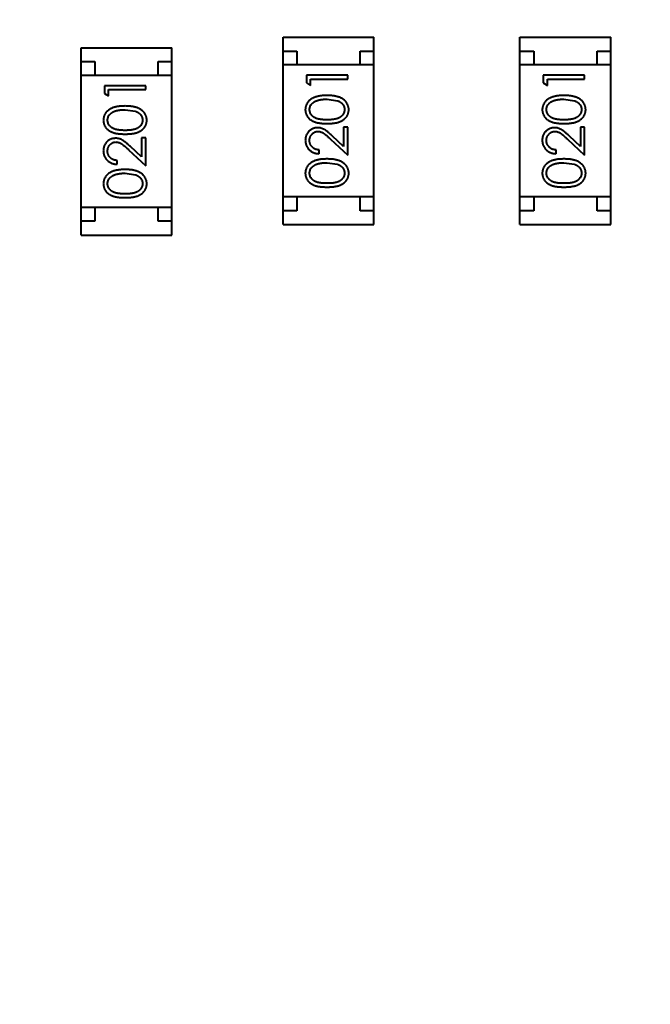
# Model space of a CAD drawing. Header units: millimetres. Extents: x -1 to 131, y 28 to 94.
# Drawn here: x 104.265 to 106.555, y 43.078 to 46.655 of the extents above; entities that cross this region are included whole.
import ezdxf

# ---------------------------------------------------------------- set-up
doc = ezdxf.new("R2010")
doc.units = ezdxf.units.MM
doc.header["$LTSCALE"] = 1.21
doc.header["$MEASUREMENT"] = 0
doc.header["$PDMODE"] = 3
doc.header["$PDSIZE"] = 0.3125
doc.layers.get('0').update_dxf_attribs({"linetype": 'CONTINUOUS'})
doc.layers.get('DEFPOINTS').update_dxf_attribs({"linetype": 'CONTINUOUS'})
doc.layers.add('Dim', color=3, linetype='CONTINUOUS', lineweight=25)
doc.styles.get("Standard").update_dxf_attribs({"font": 'txt', "width": 0.8})
doc.dimstyles.get("Standard").update_dxf_attribs({"dimtxt": 0.15625, "dimasz": 0.1875, "dimexe": 0.125, "dimexo": 0.0625, "dimgap": 0.09, "dimtad": 0, "dimtih": 1, "dimtoh": 1, "dimzin": 4, "dimdsep": 46, "dimtxsty": 'Standard', "dimblk": '_FILLED', "dimblk1": '_FILLED', "dimblk2": '_FILLED', "dimcen": 0.09, "dimazin": 1, "dimtp": 0.01, "dimtm": 0.01, "dimtfac": 1, "dimtofl": 0, "dimtmove": 0, "dimatfit": 3, "dimldrblk": '_FILLED', "dimfxl": 1, "dimtolj": 1, "dimtzin": 4, "dimarcsym": 0})

# ---------------------------------------------------------------- blocks, each defined once
blk = doc.blocks.new('_FILLED')
at = {"color": 0, "linetype": 'ByBlock'}
blk.add_solid([(0, 0), (-1, 0.1667), (-1, -0.1667)], dxfattribs=at)
blk = doc.blocks.new('*D30')
at = {"color": 0, "linetype": 'ByBlock', "lineweight": -2}
for p, q in [((101.1223, 58.6652), (87.6348, 58.6652)), ((87.7598, 58.6652), (87.7598, 44.6313)), ((87.7598, 27.6174), (87.7598, 41.6513)), ((106.4921, 27.6174), (87.6348, 27.6174))]:
    blk.add_line(p, q, dxfattribs=at)
at = {"layer": 'DEFPOINTS', "color": 0, "linetype": 'ByBlock'}
for p in [(101.1848, 58.6652), (106.5546, 27.6174)]:
    blk.add_point(p, dxfattribs=at)
at = {"color": 0, "linetype": 'ByBlock', "lineweight": -2}
for p, rotation in [((87.7598, 58.6652), 90), ((87.7598, 27.6174), 270)]:
    blk.add_blockref('_FILLED', p, dxfattribs=dict(at, rotation=rotation))
at = {"color": 0, "linetype": 'ByBlock', "lineweight": -2, "insert": (87.7598, 43.1413), "char_height": 1, "attachment_point": 5, "rotation": 90}
blk.add_mtext('\\A1;31.05', dxfattribs=at)

msp = doc.modelspace()

# ---------------------------------------------------------------- linework, layer by layer
at = {"color": 7, "linetype": 'Continuous'}
for p, q in [((105.2213, 45.911), (105.2213, 46.591)), ((105.2213, 46.591), (105.5513, 46.591)), ((105.5513, 45.911), (105.5513, 46.591)), ((106.0814, 45.911), (106.0814, 46.591)), ((106.0814, 46.591), (106.4114, 46.591)), ((106.4114, 45.911), (106.4114, 46.591)), ((104.488, 45.8726), (104.488, 46.5526)), ((104.488, 46.5526), (104.818, 46.5526)), ((104.818, 45.8726), (104.818, 46.5526)), ((105.2213, 46.541), (105.2713, 46.541)), ((105.2713, 46.541), (105.2713, 46.491)), ((105.5013, 46.491), (105.5013, 46.541)), ((105.5013, 46.541), (105.5513, 46.541)), ((106.0814, 46.541), (106.1314, 46.541)), ((106.1314, 46.541), (106.1314, 46.491)), ((106.3614, 46.491), (106.3614, 46.541)), ((106.3614, 46.541), (106.4114, 46.541)), ((104.488, 46.5026), (104.538, 46.5026)), ((104.538, 46.5026), (104.538, 46.4526)), ((104.768, 46.4526), (104.768, 46.5026)), ((104.768, 46.5026), (104.818, 46.5026)), ((105.5513, 46.491), (105.2213, 46.491)), ((106.4114, 46.491), (106.0814, 46.491)), ((104.818, 46.4526), (104.488, 46.4526)), ((105.306, 46.4528), (105.306, 46.425)), ((105.456, 46.4528), (105.306, 46.4528)), ((105.3214, 46.4162), (105.3214, 46.4393)), ((105.3214, 46.4393), (105.456, 46.4393)), ((105.456, 46.4393), (105.456, 46.4528)), ((106.1662, 46.4528), (106.1662, 46.425)), ((106.3162, 46.4528), (106.1662, 46.4528)), ((106.1815, 46.4162), (106.1815, 46.4393)), ((106.1815, 46.4393), (106.3162, 46.4393)), ((106.3162, 46.4393), (106.3162, 46.4528)), ((104.5727, 46.4144), (104.5727, 46.3867)), ((104.7227, 46.4144), (104.5727, 46.4144)), ((104.5881, 46.3779), (104.5881, 46.401)), ((104.5881, 46.401), (104.7227, 46.401)), ((104.7227, 46.401), (104.7227, 46.4144)), ((105.306, 46.425), (105.3214, 46.4162)), ((106.1662, 46.425), (106.1815, 46.4162)), ((104.5727, 46.3867), (104.5881, 46.3779)), ((105.381, 46.3662), (105.4187, 46.3606)), ((106.2412, 46.3662), (106.2789, 46.3606)), ((104.6477, 46.3279), (104.6854, 46.3222)), ((105.4406, 46.2643), (105.4406, 46.1945)), ((105.456, 46.2643), (105.4406, 46.2643)), ((105.456, 46.1624), (105.456, 46.2643)), ((106.3008, 46.2643), (106.3008, 46.1945)), ((106.3162, 46.2643), (106.3008, 46.2643)), ((106.3162, 46.1624), (106.3162, 46.2643)), ((104.7073, 46.226), (104.7073, 46.1562)), ((104.7227, 46.226), (104.7073, 46.226)), ((104.7227, 46.124), (104.7227, 46.226)), ((105.3939, 46.2206), (105.456, 46.1624)), ((105.4406, 46.1945), (105.4005, 46.232)), ((106.2541, 46.2206), (106.3162, 46.1624)), ((106.3008, 46.1945), (106.2607, 46.232)), ((104.6606, 46.1822), (104.7227, 46.124)), ((104.7073, 46.1562), (104.6673, 46.1937)), ((105.3521, 46.1682), (105.3521, 46.1816)), ((106.2123, 46.1682), (106.2123, 46.1816)), ((104.6188, 46.1298), (104.6188, 46.1433)), ((105.381, 46.1355), (105.4187, 46.1298)), ((106.2412, 46.1355), (106.2789, 46.1298)), ((104.6477, 46.0971), (104.6854, 46.0914)), ((105.5513, 46.011), (105.2213, 46.011)), ((105.2713, 46.011), (105.2713, 45.961)), ((105.5013, 45.961), (105.5013, 46.011)), ((106.4114, 46.011), (106.0814, 46.011)), ((106.1314, 46.011), (106.1314, 45.961)), ((106.3614, 45.961), (106.3614, 46.011)), ((104.818, 45.9726), (104.488, 45.9726)), ((104.538, 45.9726), (104.538, 45.9226)), ((104.768, 45.9226), (104.768, 45.9726)), ((105.2713, 45.961), (105.2213, 45.961)), ((105.5513, 45.961), (105.5013, 45.961)), ((106.1314, 45.961), (106.0814, 45.961)), ((106.4114, 45.961), (106.3614, 45.961)), ((104.538, 45.9226), (104.488, 45.9226)), ((104.818, 45.9226), (104.768, 45.9226)), ((105.2213, 45.911), (105.5513, 45.911)), ((106.0814, 45.911), (106.4114, 45.911)), ((104.488, 45.8726), (104.818, 45.8726))]:
    msp.add_line(p, q, dxfattribs=at)
for points, knots in [([(105.381, 46.3797), (105.3787, 46.3797), (105.3742, 46.3796), (105.3677, 46.3793), (105.3615, 46.3788), (105.3556, 46.378), (105.3501, 46.3771), (105.345, 46.3759), (105.3403, 46.3745), (105.3358, 46.3729), (105.3318, 46.3711), (105.3279, 46.3692), (105.3244, 46.3671), (105.3211, 46.3648), (105.318, 46.3624), (105.3153, 46.3598), (105.3127, 46.3571), (105.3105, 46.3542), (105.3085, 46.3513), (105.3068, 46.3482), (105.3054, 46.345), (105.3042, 46.3417), (105.3032, 46.3384), (105.3026, 46.335), (105.3022, 46.3315), (105.3021, 46.3291), (105.3021, 46.3279)], [0, 0, 0, 0, 0.065278, 0.127205, 0.186168, 0.241675, 0.294115, 0.343609, 0.390387, 0.434463, 0.476646, 0.517002, 0.555936, 0.593716, 0.630057, 0.665601, 0.700745, 0.734917, 0.768681, 0.802087, 0.834849, 0.867433, 0.900138, 0.932806, 0.966212, 1, 1, 1, 1]), ([(105.3175, 46.3284), (105.3176, 46.33), (105.3178, 46.3333), (105.319, 46.3381), (105.3212, 46.3428), (105.3235, 46.3466), (105.3258, 46.3494), (105.3278, 46.3515), (105.33, 46.3534), (105.3325, 46.3552), (105.3352, 46.3569), (105.3381, 46.3585), (105.3413, 46.3599), (105.3447, 46.3612), (105.3484, 46.3624), (105.3523, 46.3635), (105.3565, 46.3643), (105.3609, 46.365), (105.3656, 46.3655), (105.3705, 46.366), (105.3756, 46.3662), (105.3792, 46.3662), (105.381, 46.3662)], [0, 0, 0, 0, 0.059689, 0.119507, 0.181075, 0.246162, 0.279894, 0.314468, 0.350403, 0.387474, 0.426147, 0.466624, 0.508745, 0.553328, 0.600058, 0.649177, 0.700552, 0.754894, 0.811825, 0.871514, 0.934319, 1, 1, 1, 1]), ([(105.4598, 46.3279), (105.4598, 46.3291), (105.4598, 46.3315), (105.4593, 46.335), (105.4587, 46.3384), (105.4577, 46.3418), (105.4565, 46.345), (105.4551, 46.3482), (105.4533, 46.3513), (105.4513, 46.3543), (105.4491, 46.3572), (105.4465, 46.36), (105.4438, 46.3626), (105.4407, 46.365), (105.4374, 46.3672), (105.4339, 46.3693), (105.4301, 46.3712), (105.426, 46.373), (105.4216, 46.3746), (105.4169, 46.3759), (105.4118, 46.3771), (105.4063, 46.3781), (105.4005, 46.3788), (105.3943, 46.3793), (105.3878, 46.3796), (105.3833, 46.3797), (105.381, 46.3797)], [0, 0, 0, 0, 0.033824, 0.067298, 0.10028, 0.133019, 0.165736, 0.198792, 0.232372, 0.266409, 0.301016, 0.336196, 0.371972, 0.408574, 0.446394, 0.485225, 0.525372, 0.567224, 0.611081, 0.65775, 0.70702, 0.759235, 0.814484, 0.873227, 0.934937, 1, 1, 1, 1]), ([(105.4187, 46.3606), (105.4197, 46.3602), (105.4218, 46.3594), (105.4247, 46.3581), (105.4274, 46.3566), (105.43, 46.355), (105.4323, 46.3533), (105.4344, 46.3514), (105.4363, 46.3494), (105.4386, 46.3466), (105.4409, 46.3429), (105.4429, 46.3382), (105.4442, 46.3333), (105.4444, 46.33), (105.4444, 46.3284)], [0, 0, 0, 0, 0.075949, 0.148549, 0.218996, 0.286119, 0.351826, 0.416074, 0.478265, 0.540325, 0.660405, 0.774606, 0.887187, 1, 1, 1, 1]), ([(106.2412, 46.3797), (106.2389, 46.3797), (106.2344, 46.3796), (106.2279, 46.3793), (106.2216, 46.3788), (106.2158, 46.378), (106.2103, 46.3771), (106.2052, 46.3759), (106.2005, 46.3745), (106.196, 46.3729), (106.192, 46.3711), (106.1881, 46.3692), (106.1846, 46.3671), (106.1812, 46.3648), (106.1782, 46.3624), (106.1754, 46.3598), (106.1729, 46.3571), (106.1707, 46.3542), (106.1687, 46.3513), (106.167, 46.3482), (106.1655, 46.345), (106.1644, 46.3417), (106.1634, 46.3384), (106.1628, 46.335), (106.1624, 46.3315), (106.1623, 46.3291), (106.1623, 46.3279)], [0, 0, 0, 0, 0.065278, 0.127205, 0.186168, 0.241675, 0.294115, 0.343609, 0.390387, 0.434463, 0.476646, 0.517002, 0.555936, 0.593716, 0.630057, 0.665601, 0.700745, 0.734917, 0.768681, 0.802087, 0.834849, 0.867433, 0.900138, 0.932806, 0.966212, 1, 1, 1, 1]), ([(106.1777, 46.3284), (106.1778, 46.33), (106.178, 46.3333), (106.1792, 46.3381), (106.1813, 46.3428), (106.1837, 46.3466), (106.186, 46.3494), (106.188, 46.3515), (106.1902, 46.3534), (106.1927, 46.3552), (106.1954, 46.3569), (106.1983, 46.3585), (106.2015, 46.3599), (106.2049, 46.3612), (106.2086, 46.3624), (106.2125, 46.3635), (106.2167, 46.3643), (106.2211, 46.365), (106.2258, 46.3655), (106.2307, 46.366), (106.2358, 46.3662), (106.2393, 46.3662), (106.2412, 46.3662)], [0, 0, 0, 0, 0.059689, 0.119507, 0.181075, 0.246162, 0.279894, 0.314468, 0.350403, 0.387474, 0.426147, 0.466624, 0.508745, 0.553328, 0.600058, 0.649177, 0.700552, 0.754894, 0.811825, 0.871514, 0.934319, 1, 1, 1, 1]), ([(106.32, 46.3279), (106.32, 46.3291), (106.3199, 46.3315), (106.3195, 46.335), (106.3188, 46.3384), (106.3179, 46.3418), (106.3167, 46.345), (106.3153, 46.3482), (106.3135, 46.3513), (106.3115, 46.3543), (106.3093, 46.3572), (106.3067, 46.36), (106.304, 46.3626), (106.3009, 46.365), (106.2976, 46.3672), (106.294, 46.3693), (106.2902, 46.3712), (106.2862, 46.373), (106.2818, 46.3746), (106.277, 46.3759), (106.2719, 46.3771), (106.2665, 46.3781), (106.2607, 46.3788), (106.2545, 46.3793), (106.248, 46.3796), (106.2435, 46.3797), (106.2412, 46.3797)], [0, 0, 0, 0, 0.033824, 0.067298, 0.10028, 0.133019, 0.165736, 0.198792, 0.232372, 0.266409, 0.301016, 0.336196, 0.371972, 0.408574, 0.446394, 0.485225, 0.525372, 0.567224, 0.611081, 0.65775, 0.70702, 0.759235, 0.814484, 0.873227, 0.934937, 1, 1, 1, 1]), ([(106.2789, 46.3606), (106.2799, 46.3602), (106.282, 46.3594), (106.2849, 46.3581), (106.2876, 46.3566), (106.2901, 46.355), (106.2924, 46.3533), (106.2946, 46.3514), (106.2965, 46.3494), (106.2987, 46.3466), (106.3011, 46.3429), (106.3031, 46.3382), (106.3044, 46.3333), (106.3045, 46.33), (106.3046, 46.3284)], [0, 0, 0, 0, 0.075949, 0.148549, 0.218996, 0.286119, 0.351826, 0.416074, 0.478265, 0.540325, 0.660405, 0.774606, 0.887187, 1, 1, 1, 1]), ([(104.6478, 46.3414), (104.6454, 46.3413), (104.641, 46.3413), (104.6344, 46.341), (104.6282, 46.3404), (104.6223, 46.3397), (104.6169, 46.3387), (104.6117, 46.3376), (104.607, 46.3362), (104.6026, 46.3346), (104.5985, 46.3328), (104.5946, 46.3309), (104.5911, 46.3287), (104.5878, 46.3265), (104.5848, 46.3241), (104.582, 46.3215), (104.5795, 46.3188), (104.5772, 46.3159), (104.5752, 46.3129), (104.5735, 46.3098), (104.5721, 46.3067), (104.5709, 46.3034), (104.57, 46.3001), (104.5693, 46.2967), (104.5689, 46.2931), (104.5689, 46.2908), (104.5688, 46.2896)], [0, 0, 0, 0, 0.065278, 0.127205, 0.186168, 0.241675, 0.294115, 0.343609, 0.390387, 0.434463, 0.476646, 0.517002, 0.555936, 0.593716, 0.630057, 0.665601, 0.700745, 0.734917, 0.768681, 0.802087, 0.834849, 0.867433, 0.900138, 0.932806, 0.966212, 1, 1, 1, 1]), ([(104.5842, 46.29), (104.5843, 46.2917), (104.5845, 46.295), (104.5857, 46.2998), (104.5879, 46.3045), (104.5902, 46.3082), (104.5925, 46.3111), (104.5945, 46.3131), (104.5967, 46.3151), (104.5992, 46.3169), (104.6019, 46.3186), (104.6049, 46.3201), (104.608, 46.3216), (104.6115, 46.3229), (104.6151, 46.3241), (104.619, 46.3251), (104.6232, 46.3259), (104.6276, 46.3267), (104.6323, 46.3272), (104.6372, 46.3276), (104.6424, 46.3278), (104.6459, 46.3279), (104.6477, 46.3279)], [0, 0, 0, 0, 0.059689, 0.119507, 0.181075, 0.246162, 0.279894, 0.314468, 0.350403, 0.387474, 0.426147, 0.466624, 0.508745, 0.553328, 0.600058, 0.649177, 0.700552, 0.754894, 0.811825, 0.871514, 0.934319, 1, 1, 1, 1]), ([(104.7265, 46.2896), (104.7265, 46.2908), (104.7265, 46.2931), (104.726, 46.2967), (104.7254, 46.3001), (104.7245, 46.3034), (104.7232, 46.3067), (104.7218, 46.3099), (104.72, 46.313), (104.7181, 46.316), (104.7158, 46.3189), (104.7133, 46.3216), (104.7105, 46.3242), (104.7074, 46.3266), (104.7041, 46.3289), (104.7006, 46.331), (104.6968, 46.3329), (104.6927, 46.3347), (104.6883, 46.3363), (104.6836, 46.3376), (104.6785, 46.3388), (104.673, 46.3397), (104.6672, 46.3404), (104.6611, 46.341), (104.6545, 46.3413), (104.65, 46.3413), (104.6478, 46.3414)], [0, 0, 0, 0, 0.033824, 0.067298, 0.10028, 0.133019, 0.165736, 0.198792, 0.232372, 0.266409, 0.301016, 0.336196, 0.371972, 0.408574, 0.446394, 0.485225, 0.525372, 0.567224, 0.611081, 0.65775, 0.70702, 0.759235, 0.814484, 0.873227, 0.934937, 1, 1, 1, 1]), ([(104.6854, 46.3222), (104.6864, 46.3218), (104.6885, 46.3211), (104.6914, 46.3197), (104.6942, 46.3183), (104.6967, 46.3167), (104.699, 46.3149), (104.7011, 46.3131), (104.703, 46.3111), (104.7053, 46.3083), (104.7076, 46.3046), (104.7096, 46.2999), (104.7109, 46.295), (104.7111, 46.2917), (104.7112, 46.29)], [0, 0, 0, 0, 0.075949, 0.148549, 0.218996, 0.286119, 0.351826, 0.416074, 0.478265, 0.540325, 0.660405, 0.774606, 0.887187, 1, 1, 1, 1]), ([(105.3021, 46.3279), (105.3021, 46.3267), (105.3022, 46.3244), (105.3026, 46.3209), (105.3032, 46.3176), (105.3042, 46.3143), (105.3053, 46.3111), (105.3068, 46.308), (105.3085, 46.3049), (105.3105, 46.302), (105.3127, 46.2992), (105.3151, 46.2965), (105.3179, 46.294), (105.3208, 46.2917), (105.324, 46.2896), (105.3275, 46.2875), (105.3312, 46.2857), (105.3351, 46.284), (105.3394, 46.2826), (105.3441, 46.2813), (105.3493, 46.2802), (105.3548, 46.2793), (105.3608, 46.2786), (105.3671, 46.2781), (105.374, 46.2778), (105.3786, 46.2778), (105.381, 46.2778)], [0, 0, 0, 0, 0.033742, 0.066533, 0.099153, 0.13154, 0.164087, 0.196563, 0.229707, 0.263315, 0.297504, 0.331686, 0.366482, 0.4021, 0.438958, 0.476748, 0.515985, 0.556589, 0.599519, 0.645765, 0.695487, 0.748721, 0.805687, 0.866754, 0.931405, 1, 1, 1, 1]), ([(105.381, 46.2912), (105.379, 46.2912), (105.375, 46.2912), (105.3694, 46.2915), (105.3641, 46.2918), (105.3592, 46.2924), (105.3547, 46.293), (105.3505, 46.2938), (105.3468, 46.2947), (105.3434, 46.2958), (105.3403, 46.297), (105.3373, 46.2984), (105.3346, 46.2999), (105.3321, 46.3015), (105.3298, 46.3033), (105.3277, 46.3052), (105.3257, 46.3072), (105.3235, 46.31), (105.3211, 46.3138), (105.319, 46.3185), (105.3178, 46.3234), (105.3176, 46.3267), (105.3175, 46.3284)], [0, 0, 0, 0, 0.073302, 0.142286, 0.206253, 0.266017, 0.321612, 0.372532, 0.419497, 0.462398, 0.502825, 0.541489, 0.579034, 0.615143, 0.650298, 0.684912, 0.718701, 0.752189, 0.817245, 0.879117, 0.939613, 1, 1, 1, 1]), ([(105.4444, 46.3284), (105.4443, 46.3267), (105.4442, 46.3234), (105.4429, 46.3185), (105.4408, 46.3138), (105.4384, 46.31), (105.4361, 46.3072), (105.4342, 46.3051), (105.4321, 46.3032), (105.4297, 46.3015), (105.4272, 46.2998), (105.4245, 46.2984), (105.4216, 46.297), (105.4185, 46.2958), (105.4151, 46.2947), (105.4113, 46.2938), (105.4072, 46.293), (105.4027, 46.2923), (105.3978, 46.2919), (105.3925, 46.2915), (105.3869, 46.2912), (105.383, 46.2912), (105.381, 46.2912)], [0, 0, 0, 0, 0.060034, 0.120278, 0.182348, 0.247919, 0.281641, 0.315701, 0.350322, 0.385703, 0.421819, 0.459196, 0.497866, 0.538301, 0.58121, 0.628183, 0.679403, 0.734699, 0.794074, 0.858416, 0.927049, 1, 1, 1, 1]), ([(105.381, 46.2778), (105.3834, 46.2778), (105.3881, 46.2778), (105.3948, 46.2781), (105.4012, 46.2786), (105.4071, 46.2793), (105.4127, 46.2802), (105.4178, 46.2813), (105.4225, 46.2826), (105.4269, 46.2841), (105.4309, 46.2858), (105.4346, 46.2877), (105.438, 46.2897), (105.4412, 46.2919), (105.4442, 46.2942), (105.4469, 46.2966), (105.4494, 46.2993), (105.4516, 46.3021), (105.4535, 46.305), (105.4552, 46.308), (105.4567, 46.3111), (105.4578, 46.3143), (105.4587, 46.3176), (105.4593, 46.3209), (105.4598, 46.3244), (105.4598, 46.3267), (105.4598, 46.3279)], [0, 0, 0, 0, 0.068113, 0.132564, 0.193427, 0.250218, 0.303569, 0.353576, 0.400235, 0.443586, 0.484619, 0.524292, 0.56238, 0.599049, 0.63494, 0.669782, 0.704009, 0.737842, 0.771098, 0.803896, 0.836415, 0.868639, 0.900715, 0.933378, 0.966213, 1, 1, 1, 1]), ([(106.1623, 46.3279), (106.1623, 46.3267), (106.1624, 46.3244), (106.1628, 46.3209), (106.1634, 46.3176), (106.1644, 46.3143), (106.1655, 46.3111), (106.167, 46.308), (106.1687, 46.3049), (106.1707, 46.302), (106.1729, 46.2992), (106.1753, 46.2965), (106.178, 46.294), (106.181, 46.2917), (106.1842, 46.2896), (106.1877, 46.2875), (106.1914, 46.2857), (106.1953, 46.284), (106.1996, 46.2826), (106.2043, 46.2813), (106.2094, 46.2802), (106.215, 46.2793), (106.2209, 46.2786), (106.2273, 46.2781), (106.2341, 46.2778), (106.2388, 46.2778), (106.2412, 46.2778)], [0, 0, 0, 0, 0.033742, 0.066533, 0.099153, 0.13154, 0.164087, 0.196563, 0.229707, 0.263315, 0.297504, 0.331686, 0.366482, 0.4021, 0.438958, 0.476748, 0.515985, 0.556589, 0.599519, 0.645765, 0.695487, 0.748721, 0.805687, 0.866754, 0.931405, 1, 1, 1, 1]), ([(106.2412, 46.2912), (106.2391, 46.2912), (106.2352, 46.2912), (106.2296, 46.2915), (106.2243, 46.2918), (106.2194, 46.2924), (106.2149, 46.293), (106.2107, 46.2938), (106.207, 46.2947), (106.2036, 46.2958), (106.2004, 46.297), (106.1975, 46.2984), (106.1948, 46.2999), (106.1923, 46.3015), (106.19, 46.3033), (106.1879, 46.3052), (106.1859, 46.3072), (106.1837, 46.31), (106.1813, 46.3138), (106.1792, 46.3185), (106.178, 46.3234), (106.1778, 46.3267), (106.1777, 46.3284)], [0, 0, 0, 0, 0.073302, 0.142286, 0.206253, 0.266017, 0.321612, 0.372532, 0.419497, 0.462398, 0.502825, 0.541489, 0.579034, 0.615143, 0.650298, 0.684912, 0.718701, 0.752189, 0.817245, 0.879117, 0.939613, 1, 1, 1, 1]), ([(106.3046, 46.3284), (106.3045, 46.3267), (106.3044, 46.3234), (106.3031, 46.3185), (106.301, 46.3138), (106.2986, 46.31), (106.2963, 46.3072), (106.2944, 46.3051), (106.2922, 46.3032), (106.2899, 46.3015), (106.2874, 46.2998), (106.2847, 46.2984), (106.2818, 46.297), (106.2787, 46.2958), (106.2753, 46.2947), (106.2715, 46.2938), (106.2674, 46.293), (106.2629, 46.2923), (106.258, 46.2919), (106.2527, 46.2915), (106.247, 46.2912), (106.2432, 46.2912), (106.2412, 46.2912)], [0, 0, 0, 0, 0.060034, 0.120278, 0.182348, 0.247919, 0.281641, 0.315701, 0.350322, 0.385703, 0.421819, 0.459196, 0.497866, 0.538301, 0.58121, 0.628183, 0.679403, 0.734699, 0.794074, 0.858416, 0.927049, 1, 1, 1, 1]), ([(106.2412, 46.2778), (106.2436, 46.2778), (106.2482, 46.2778), (106.255, 46.2781), (106.2614, 46.2786), (106.2673, 46.2793), (106.2728, 46.2802), (106.278, 46.2813), (106.2827, 46.2826), (106.287, 46.2841), (106.291, 46.2858), (106.2948, 46.2877), (106.2982, 46.2897), (106.3014, 46.2919), (106.3044, 46.2942), (106.3071, 46.2966), (106.3096, 46.2993), (106.3118, 46.3021), (106.3137, 46.305), (106.3154, 46.308), (106.3168, 46.3111), (106.318, 46.3143), (106.3189, 46.3176), (106.3195, 46.3209), (106.3199, 46.3244), (106.32, 46.3267), (106.32, 46.3279)], [0, 0, 0, 0, 0.068113, 0.132564, 0.193427, 0.250218, 0.303569, 0.353576, 0.400235, 0.443586, 0.484619, 0.524292, 0.56238, 0.599049, 0.63494, 0.669782, 0.704009, 0.737842, 0.771098, 0.803896, 0.836415, 0.868639, 0.900715, 0.933378, 0.966213, 1, 1, 1, 1]), ([(104.5688, 46.2896), (104.5689, 46.2884), (104.5689, 46.2861), (104.5693, 46.2826), (104.57, 46.2792), (104.5709, 46.276), (104.5721, 46.2727), (104.5735, 46.2696), (104.5753, 46.2666), (104.5772, 46.2636), (104.5794, 46.2608), (104.5819, 46.2582), (104.5846, 46.2557), (104.5875, 46.2534), (104.5908, 46.2512), (104.5942, 46.2492), (104.5979, 46.2474), (104.6019, 46.2457), (104.6062, 46.2442), (104.6109, 46.2429), (104.616, 46.2418), (104.6215, 46.241), (104.6275, 46.2403), (104.6339, 46.2398), (104.6407, 46.2395), (104.6453, 46.2394), (104.6478, 46.2394)], [0, 0, 0, 0, 0.033742, 0.066533, 0.099153, 0.13154, 0.164087, 0.196563, 0.229707, 0.263315, 0.297504, 0.331686, 0.366482, 0.4021, 0.438958, 0.476748, 0.515985, 0.556589, 0.599519, 0.645765, 0.695487, 0.748721, 0.805687, 0.866754, 0.931405, 1, 1, 1, 1]), ([(104.6477, 46.2529), (104.6457, 46.2529), (104.6418, 46.2529), (104.6361, 46.2532), (104.6308, 46.2535), (104.6259, 46.254), (104.6214, 46.2546), (104.6173, 46.2555), (104.6135, 46.2564), (104.6101, 46.2575), (104.607, 46.2587), (104.6041, 46.2601), (104.6014, 46.2616), (104.5989, 46.2632), (104.5965, 46.2649), (104.5944, 46.2668), (104.5925, 46.2688), (104.5902, 46.2717), (104.5879, 46.2754), (104.5857, 46.2801), (104.5845, 46.2851), (104.5843, 46.2884), (104.5842, 46.29)], [0, 0, 0, 0, 0.073302, 0.142286, 0.206253, 0.266017, 0.321612, 0.372532, 0.419497, 0.462398, 0.502825, 0.541489, 0.579034, 0.615143, 0.650298, 0.684912, 0.718701, 0.752189, 0.817245, 0.879117, 0.939613, 1, 1, 1, 1]), ([(104.7112, 46.29), (104.7111, 46.2884), (104.7109, 46.2851), (104.7096, 46.2802), (104.7075, 46.2755), (104.7052, 46.2717), (104.7028, 46.2688), (104.7009, 46.2668), (104.6988, 46.2649), (104.6965, 46.2631), (104.694, 46.2615), (104.6912, 46.26), (104.6883, 46.2587), (104.6852, 46.2574), (104.6818, 46.2563), (104.6781, 46.2554), (104.6739, 46.2547), (104.6694, 46.254), (104.6645, 46.2535), (104.6592, 46.2532), (104.6536, 46.2529), (104.6497, 46.2529), (104.6477, 46.2529)], [0, 0, 0, 0, 0.060034, 0.120278, 0.182348, 0.247919, 0.281641, 0.315701, 0.350322, 0.385703, 0.421819, 0.459196, 0.497866, 0.538301, 0.58121, 0.628183, 0.679403, 0.734699, 0.794074, 0.858416, 0.927049, 1, 1, 1, 1]), ([(104.6478, 46.2394), (104.6501, 46.2394), (104.6548, 46.2395), (104.6615, 46.2398), (104.6679, 46.2403), (104.6738, 46.241), (104.6794, 46.2419), (104.6845, 46.2429), (104.6892, 46.2443), (104.6936, 46.2458), (104.6976, 46.2475), (104.7013, 46.2493), (104.7048, 46.2514), (104.708, 46.2535), (104.7109, 46.2558), (104.7137, 46.2583), (104.7161, 46.261), (104.7183, 46.2638), (104.7202, 46.2667), (104.7219, 46.2697), (104.7234, 46.2728), (104.7245, 46.276), (104.7254, 46.2793), (104.7261, 46.2826), (104.7265, 46.2861), (104.7265, 46.2884), (104.7265, 46.2896)], [0, 0, 0, 0, 0.068113, 0.132564, 0.193427, 0.250218, 0.303569, 0.353576, 0.400235, 0.443586, 0.484619, 0.524292, 0.56238, 0.599049, 0.63494, 0.669782, 0.704009, 0.737842, 0.771098, 0.803896, 0.836415, 0.868639, 0.900715, 0.933378, 0.966213, 1, 1, 1, 1]), ([(105.3467, 46.2624), (105.3452, 46.2623), (105.3423, 46.2623), (105.338, 46.2617), (105.3339, 46.2607), (105.3298, 46.2593), (105.326, 46.2575), (105.3223, 46.2554), (105.3187, 46.2528), (105.3154, 46.2499), (105.3122, 46.2467), (105.3096, 46.2431), (105.3073, 46.2394), (105.3053, 46.2354), (105.3039, 46.2312), (105.3029, 46.2267), (105.3022, 46.2219), (105.3022, 46.2187), (105.3021, 46.2171)], [0, 0, 0, 0, 0.06271, 0.123347, 0.183401, 0.242828, 0.302097, 0.36242, 0.423725, 0.487032, 0.550491, 0.612709, 0.674265, 0.73617, 0.799211, 0.863483, 0.930525, 1, 1, 1, 1]), ([(105.4005, 46.232), (105.399, 46.2335), (105.396, 46.2362), (105.3917, 46.2402), (105.3875, 46.2437), (105.3837, 46.2469), (105.38, 46.2498), (105.3766, 46.2523), (105.3735, 46.2544), (105.3697, 46.2567), (105.3649, 46.259), (105.359, 46.2609), (105.3529, 46.2622), (105.3488, 46.2623), (105.3467, 46.2624)], [0, 0, 0, 0, 0.09953, 0.192079, 0.277712, 0.357454, 0.429648, 0.495771, 0.555538, 0.608657, 0.707578, 0.804328, 0.901298, 1, 1, 1, 1]), ([(106.2069, 46.2624), (106.2054, 46.2623), (106.2025, 46.2623), (106.1982, 46.2617), (106.194, 46.2607), (106.19, 46.2593), (106.1862, 46.2575), (106.1825, 46.2554), (106.1789, 46.2528), (106.1755, 46.2499), (106.1724, 46.2467), (106.1697, 46.2431), (106.1674, 46.2394), (106.1655, 46.2354), (106.1641, 46.2312), (106.1631, 46.2267), (106.1624, 46.2219), (106.1623, 46.2187), (106.1623, 46.2171)], [0, 0, 0, 0, 0.06271, 0.123347, 0.183401, 0.242828, 0.302097, 0.36242, 0.423725, 0.487032, 0.550491, 0.612709, 0.674265, 0.73617, 0.799211, 0.863483, 0.930525, 1, 1, 1, 1]), ([(106.2607, 46.232), (106.2592, 46.2335), (106.2562, 46.2362), (106.2519, 46.2402), (106.2477, 46.2437), (106.2438, 46.2469), (106.2402, 46.2498), (106.2368, 46.2523), (106.2337, 46.2544), (106.2299, 46.2567), (106.2251, 46.259), (106.2192, 46.2609), (106.2131, 46.2622), (106.209, 46.2623), (106.2069, 46.2624)], [0, 0, 0, 0, 0.09953, 0.192079, 0.277712, 0.357454, 0.429648, 0.495771, 0.555538, 0.608657, 0.707578, 0.804328, 0.901298, 1, 1, 1, 1]), ([(104.6134, 46.224), (104.612, 46.224), (104.609, 46.2239), (104.6047, 46.2233), (104.6006, 46.2223), (104.5966, 46.221), (104.5927, 46.2192), (104.589, 46.217), (104.5854, 46.2145), (104.5821, 46.2116), (104.5789, 46.2084), (104.5763, 46.2048), (104.574, 46.2011), (104.5721, 46.1971), (104.5706, 46.1928), (104.5696, 46.1883), (104.569, 46.1836), (104.5689, 46.1804), (104.5688, 46.1787)], [0, 0, 0, 0, 0.06271, 0.123347, 0.183401, 0.242828, 0.302097, 0.36242, 0.423725, 0.487032, 0.550491, 0.612709, 0.674265, 0.73617, 0.799211, 0.863483, 0.930525, 1, 1, 1, 1]), ([(104.6673, 46.1937), (104.6657, 46.1951), (104.6627, 46.1979), (104.6584, 46.2019), (104.6543, 46.2054), (104.6504, 46.2086), (104.6468, 46.2115), (104.6434, 46.2139), (104.6402, 46.216), (104.6364, 46.2184), (104.6317, 46.2207), (104.6258, 46.2226), (104.6197, 46.2238), (104.6155, 46.224), (104.6134, 46.224)], [0, 0, 0, 0, 0.09953, 0.192079, 0.277712, 0.357454, 0.429648, 0.495771, 0.555538, 0.608657, 0.707578, 0.804328, 0.901298, 1, 1, 1, 1]), ([(105.3021, 46.2171), (105.3022, 46.2154), (105.3022, 46.2121), (105.3029, 46.2073), (105.304, 46.2026), (105.3055, 46.1982), (105.3076, 46.194), (105.31, 46.19), (105.3128, 46.1862), (105.3161, 46.1826), (105.3197, 46.1793), (105.3236, 46.1765), (105.3278, 46.174), (105.3322, 46.172), (105.3368, 46.1704), (105.3417, 46.1692), (105.3468, 46.1684), (105.3503, 46.1682), (105.3521, 46.1682)], [0, 0, 0, 0, 0.06445, 0.126725, 0.187421, 0.247417, 0.306749, 0.366595, 0.427749, 0.490235, 0.553031, 0.614805, 0.676505, 0.738096, 0.801021, 0.864897, 0.931209, 1, 1, 1, 1]), ([(105.3175, 46.2164), (105.3175, 46.2175), (105.3176, 46.2197), (105.318, 46.2229), (105.3187, 46.226), (105.3197, 46.229), (105.321, 46.2318), (105.3225, 46.2345), (105.3244, 46.2371), (105.3265, 46.2395), (105.3287, 46.2417), (105.3312, 46.2436), (105.3337, 46.2453), (105.3363, 46.2466), (105.3391, 46.2477), (105.3419, 46.2484), (105.3449, 46.2488), (105.3469, 46.2489), (105.3479, 46.2489)], [0, 0, 0, 0, 0.068027, 0.133505, 0.19695, 0.26027, 0.322741, 0.384982, 0.448465, 0.513424, 0.578224, 0.640011, 0.700094, 0.760067, 0.819012, 0.877878, 0.938035, 1, 1, 1, 1]), ([(105.3521, 46.1816), (105.3508, 46.1817), (105.3482, 46.182), (105.3444, 46.1827), (105.3409, 46.1837), (105.3375, 46.1849), (105.3345, 46.1864), (105.3316, 46.1882), (105.3289, 46.1902), (105.3266, 46.1924), (105.3244, 46.1949), (105.3226, 46.1975), (105.321, 46.2003), (105.3197, 46.2032), (105.3187, 46.2063), (105.318, 46.2095), (105.3176, 46.2129), (105.3175, 46.2152), (105.3175, 46.2164)], [0, 0, 0, 0, 0.073648, 0.143686, 0.210962, 0.275557, 0.338064, 0.399311, 0.4594, 0.51934, 0.579024, 0.637809, 0.695959, 0.754122, 0.813113, 0.873453, 0.935561, 1, 1, 1, 1]), ([(105.3479, 46.2489), (105.3495, 46.2489), (105.3528, 46.2487), (105.3576, 46.2477), (105.3622, 46.246), (105.366, 46.244), (105.3691, 46.242), (105.3718, 46.2401), (105.3748, 46.2377), (105.378, 46.2351), (105.3816, 46.232), (105.3854, 46.2285), (105.3896, 46.2247), (105.3924, 46.222), (105.3939, 46.2206)], [0, 0, 0, 0, 0.088014, 0.174976, 0.2638, 0.355443, 0.406413, 0.465519, 0.533076, 0.609353, 0.693899, 0.787171, 0.889197, 1, 1, 1, 1]), ([(106.1623, 46.2171), (106.1623, 46.2154), (106.1624, 46.2121), (106.1631, 46.2073), (106.1642, 46.2026), (106.1657, 46.1982), (106.1677, 46.194), (106.1702, 46.19), (106.173, 46.1862), (106.1763, 46.1826), (106.1799, 46.1793), (106.1838, 46.1765), (106.188, 46.174), (106.1924, 46.172), (106.197, 46.1704), (106.2019, 46.1692), (106.207, 46.1684), (106.2105, 46.1682), (106.2123, 46.1682)], [0, 0, 0, 0, 0.06445, 0.126725, 0.187421, 0.247417, 0.306749, 0.366595, 0.427749, 0.490235, 0.553031, 0.614805, 0.676505, 0.738096, 0.801021, 0.864897, 0.931209, 1, 1, 1, 1]), ([(106.1777, 46.2164), (106.1777, 46.2175), (106.1778, 46.2197), (106.1782, 46.2229), (106.1789, 46.226), (106.1799, 46.229), (106.1812, 46.2318), (106.1827, 46.2345), (106.1846, 46.2371), (106.1866, 46.2395), (106.1889, 46.2417), (106.1913, 46.2436), (106.1939, 46.2453), (106.1965, 46.2466), (106.1992, 46.2477), (106.2021, 46.2484), (106.2051, 46.2488), (106.2071, 46.2489), (106.2081, 46.2489)], [0, 0, 0, 0, 0.068027, 0.133505, 0.19695, 0.26027, 0.322741, 0.384982, 0.448465, 0.513424, 0.578224, 0.640011, 0.700094, 0.760067, 0.819012, 0.877878, 0.938035, 1, 1, 1, 1]), ([(106.2123, 46.1816), (106.211, 46.1817), (106.2084, 46.182), (106.2046, 46.1827), (106.201, 46.1837), (106.1977, 46.1849), (106.1946, 46.1864), (106.1918, 46.1882), (106.1891, 46.1902), (106.1868, 46.1924), (106.1846, 46.1949), (106.1828, 46.1975), (106.1812, 46.2003), (106.1799, 46.2032), (106.1789, 46.2063), (106.1782, 46.2095), (106.1778, 46.2129), (106.1777, 46.2152), (106.1777, 46.2164)], [0, 0, 0, 0, 0.073648, 0.143686, 0.210962, 0.275557, 0.338064, 0.399311, 0.4594, 0.51934, 0.579024, 0.637809, 0.695959, 0.754122, 0.813113, 0.873453, 0.935561, 1, 1, 1, 1]), ([(106.2081, 46.2489), (106.2097, 46.2489), (106.213, 46.2487), (106.2178, 46.2477), (106.2224, 46.246), (106.2262, 46.244), (106.2293, 46.242), (106.232, 46.2401), (106.2349, 46.2377), (106.2382, 46.2351), (106.2418, 46.232), (106.2456, 46.2285), (106.2498, 46.2247), (106.2526, 46.222), (106.2541, 46.2206)], [0, 0, 0, 0, 0.088014, 0.174976, 0.2638, 0.355443, 0.406413, 0.465519, 0.533076, 0.609353, 0.693899, 0.787171, 0.889197, 1, 1, 1, 1]), ([(104.5688, 46.1787), (104.5689, 46.1771), (104.569, 46.1738), (104.5696, 46.1689), (104.5708, 46.1643), (104.5723, 46.1599), (104.5743, 46.1557), (104.5767, 46.1516), (104.5796, 46.1478), (104.5829, 46.1443), (104.5865, 46.141), (104.5904, 46.1381), (104.5945, 46.1357), (104.5989, 46.1337), (104.6036, 46.132), (104.6084, 46.1309), (104.6136, 46.1301), (104.6171, 46.1299), (104.6188, 46.1298)], [0, 0, 0, 0, 0.06445, 0.126725, 0.187421, 0.247417, 0.306749, 0.366595, 0.427749, 0.490235, 0.553031, 0.614805, 0.676505, 0.738096, 0.801021, 0.864897, 0.931209, 1, 1, 1, 1]), ([(104.5842, 46.178), (104.5843, 46.1792), (104.5843, 46.1814), (104.5848, 46.1846), (104.5854, 46.1877), (104.5864, 46.1907), (104.5877, 46.1935), (104.5892, 46.1962), (104.5911, 46.1988), (104.5932, 46.2012), (104.5955, 46.2034), (104.5979, 46.2053), (104.6004, 46.2069), (104.603, 46.2083), (104.6058, 46.2093), (104.6086, 46.21), (104.6116, 46.2105), (104.6136, 46.2106), (104.6146, 46.2106)], [0, 0, 0, 0, 0.068027, 0.133505, 0.19695, 0.26027, 0.322741, 0.384982, 0.448465, 0.513424, 0.578224, 0.640011, 0.700094, 0.760067, 0.819012, 0.877878, 0.938035, 1, 1, 1, 1]), ([(104.6146, 46.2106), (104.6163, 46.2105), (104.6195, 46.2104), (104.6243, 46.2094), (104.6289, 46.2077), (104.6327, 46.2057), (104.6359, 46.2036), (104.6386, 46.2017), (104.6415, 46.1994), (104.6448, 46.1967), (104.6483, 46.1937), (104.6521, 46.1902), (104.6563, 46.1864), (104.6591, 46.1836), (104.6606, 46.1822)], [0, 0, 0, 0, 0.088014, 0.174976, 0.2638, 0.355443, 0.406413, 0.465519, 0.533076, 0.609353, 0.693899, 0.787171, 0.889197, 1, 1, 1, 1]), ([(104.6188, 46.1433), (104.6175, 46.1434), (104.6149, 46.1437), (104.6111, 46.1444), (104.6076, 46.1453), (104.6043, 46.1466), (104.6012, 46.1481), (104.5983, 46.1498), (104.5957, 46.1518), (104.5933, 46.1541), (104.5912, 46.1565), (104.5893, 46.1592), (104.5877, 46.1619), (104.5865, 46.1649), (104.5855, 46.168), (104.5847, 46.1712), (104.5843, 46.1746), (104.5843, 46.1769), (104.5842, 46.178)], [0, 0, 0, 0, 0.073648, 0.143686, 0.210962, 0.275557, 0.338064, 0.399311, 0.4594, 0.51934, 0.579024, 0.637809, 0.695959, 0.754122, 0.813113, 0.873453, 0.935561, 1, 1, 1, 1]), ([(105.381, 46.1489), (105.3787, 46.1489), (105.3742, 46.1488), (105.3677, 46.1486), (105.3615, 46.148), (105.3556, 46.1473), (105.3501, 46.1463), (105.345, 46.1452), (105.3403, 46.1437), (105.3358, 46.1422), (105.3318, 46.1403), (105.3279, 46.1384), (105.3244, 46.1363), (105.3211, 46.1341), (105.318, 46.1316), (105.3153, 46.1291), (105.3127, 46.1264), (105.3105, 46.1235), (105.3085, 46.1205), (105.3068, 46.1174), (105.3054, 46.1142), (105.3042, 46.111), (105.3032, 46.1076), (105.3026, 46.1042), (105.3022, 46.1007), (105.3021, 46.0983), (105.3021, 46.0971)], [0, 0, 0, 0, 0.065278, 0.127205, 0.186168, 0.241675, 0.294115, 0.343609, 0.390387, 0.434463, 0.476646, 0.517002, 0.555936, 0.593716, 0.630057, 0.665601, 0.700745, 0.734917, 0.768681, 0.802087, 0.834849, 0.867433, 0.900138, 0.932806, 0.966212, 1, 1, 1, 1]), ([(105.4598, 46.0971), (105.4598, 46.0983), (105.4598, 46.1007), (105.4593, 46.1042), (105.4587, 46.1077), (105.4577, 46.111), (105.4565, 46.1143), (105.4551, 46.1175), (105.4533, 46.1206), (105.4513, 46.1236), (105.4491, 46.1265), (105.4465, 46.1292), (105.4438, 46.1318), (105.4407, 46.1342), (105.4374, 46.1365), (105.4339, 46.1385), (105.4301, 46.1405), (105.426, 46.1422), (105.4216, 46.1438), (105.4169, 46.1452), (105.4118, 46.1463), (105.4063, 46.1473), (105.4005, 46.148), (105.3943, 46.1486), (105.3878, 46.1488), (105.3833, 46.1489), (105.381, 46.1489)], [0, 0, 0, 0, 0.033824, 0.067298, 0.10028, 0.133019, 0.165736, 0.198792, 0.232372, 0.266409, 0.301016, 0.336196, 0.371972, 0.408574, 0.446394, 0.485225, 0.525372, 0.567224, 0.611081, 0.65775, 0.70702, 0.759235, 0.814484, 0.873227, 0.934937, 1, 1, 1, 1]), ([(106.2412, 46.1489), (106.2389, 46.1489), (106.2344, 46.1488), (106.2279, 46.1486), (106.2216, 46.148), (106.2158, 46.1473), (106.2103, 46.1463), (106.2052, 46.1452), (106.2005, 46.1437), (106.196, 46.1422), (106.192, 46.1403), (106.1881, 46.1384), (106.1846, 46.1363), (106.1812, 46.1341), (106.1782, 46.1316), (106.1754, 46.1291), (106.1729, 46.1264), (106.1707, 46.1235), (106.1687, 46.1205), (106.167, 46.1174), (106.1655, 46.1142), (106.1644, 46.111), (106.1634, 46.1076), (106.1628, 46.1042), (106.1624, 46.1007), (106.1623, 46.0983), (106.1623, 46.0971)], [0, 0, 0, 0, 0.065278, 0.127205, 0.186168, 0.241675, 0.294115, 0.343609, 0.390387, 0.434463, 0.476646, 0.517002, 0.555936, 0.593716, 0.630057, 0.665601, 0.700745, 0.734917, 0.768681, 0.802087, 0.834849, 0.867433, 0.900138, 0.932806, 0.966212, 1, 1, 1, 1]), ([(106.32, 46.0971), (106.32, 46.0983), (106.3199, 46.1007), (106.3195, 46.1042), (106.3188, 46.1077), (106.3179, 46.111), (106.3167, 46.1143), (106.3153, 46.1175), (106.3135, 46.1206), (106.3115, 46.1236), (106.3093, 46.1265), (106.3067, 46.1292), (106.304, 46.1318), (106.3009, 46.1342), (106.2976, 46.1365), (106.294, 46.1385), (106.2902, 46.1405), (106.2862, 46.1422), (106.2818, 46.1438), (106.277, 46.1452), (106.2719, 46.1463), (106.2665, 46.1473), (106.2607, 46.148), (106.2545, 46.1486), (106.248, 46.1488), (106.2435, 46.1489), (106.2412, 46.1489)], [0, 0, 0, 0, 0.033824, 0.067298, 0.10028, 0.133019, 0.165736, 0.198792, 0.232372, 0.266409, 0.301016, 0.336196, 0.371972, 0.408574, 0.446394, 0.485225, 0.525372, 0.567224, 0.611081, 0.65775, 0.70702, 0.759235, 0.814484, 0.873227, 0.934937, 1, 1, 1, 1]), ([(104.6478, 46.1106), (104.6454, 46.1106), (104.641, 46.1105), (104.6344, 46.1102), (104.6282, 46.1097), (104.6223, 46.1089), (104.6169, 46.108), (104.6117, 46.1068), (104.607, 46.1054), (104.6026, 46.1038), (104.5985, 46.102), (104.5946, 46.1001), (104.5911, 46.098), (104.5878, 46.0957), (104.5848, 46.0933), (104.582, 46.0907), (104.5795, 46.088), (104.5772, 46.0851), (104.5752, 46.0822), (104.5735, 46.0791), (104.5721, 46.0759), (104.5709, 46.0726), (104.57, 46.0693), (104.5693, 46.0659), (104.5689, 46.0624), (104.5689, 46.06), (104.5688, 46.0588)], [0, 0, 0, 0, 0.065278, 0.127205, 0.186168, 0.241675, 0.294115, 0.343609, 0.390387, 0.434463, 0.476646, 0.517002, 0.555936, 0.593716, 0.630057, 0.665601, 0.700745, 0.734917, 0.768681, 0.802087, 0.834849, 0.867433, 0.900138, 0.932806, 0.966212, 1, 1, 1, 1]), ([(104.7265, 46.0588), (104.7265, 46.06), (104.7265, 46.0624), (104.726, 46.0659), (104.7254, 46.0693), (104.7245, 46.0727), (104.7232, 46.0759), (104.7218, 46.0791), (104.72, 46.0822), (104.7181, 46.0852), (104.7158, 46.0881), (104.7133, 46.0909), (104.7105, 46.0935), (104.7074, 46.0959), (104.7041, 46.0981), (104.7006, 46.1002), (104.6968, 46.1021), (104.6927, 46.1039), (104.6883, 46.1055), (104.6836, 46.1068), (104.6785, 46.108), (104.673, 46.109), (104.6672, 46.1097), (104.6611, 46.1102), (104.6545, 46.1105), (104.65, 46.1106), (104.6478, 46.1106)], [0, 0, 0, 0, 0.033824, 0.067298, 0.10028, 0.133019, 0.165736, 0.198792, 0.232372, 0.266409, 0.301016, 0.336196, 0.371972, 0.408574, 0.446394, 0.485225, 0.525372, 0.567224, 0.611081, 0.65775, 0.70702, 0.759235, 0.814484, 0.873227, 0.934937, 1, 1, 1, 1]), ([(105.3175, 46.0976), (105.3176, 46.0992), (105.3178, 46.1025), (105.319, 46.1074), (105.3212, 46.112), (105.3235, 46.1158), (105.3258, 46.1187), (105.3278, 46.1207), (105.33, 46.1227), (105.3325, 46.1245), (105.3352, 46.1261), (105.3381, 46.1277), (105.3413, 46.1291), (105.3447, 46.1305), (105.3484, 46.1316), (105.3523, 46.1327), (105.3565, 46.1335), (105.3609, 46.1343), (105.3656, 46.1348), (105.3705, 46.1352), (105.3756, 46.1354), (105.3792, 46.1354), (105.381, 46.1355)], [0, 0, 0, 0, 0.059689, 0.119507, 0.181075, 0.246162, 0.279894, 0.314468, 0.350403, 0.387474, 0.426147, 0.466624, 0.508745, 0.553328, 0.600058, 0.649177, 0.700552, 0.754894, 0.811825, 0.871514, 0.934319, 1, 1, 1, 1]), ([(105.4187, 46.1298), (105.4197, 46.1294), (105.4218, 46.1286), (105.4247, 46.1273), (105.4274, 46.1258), (105.43, 46.1242), (105.4323, 46.1225), (105.4344, 46.1206), (105.4363, 46.1186), (105.4386, 46.1158), (105.4409, 46.1121), (105.4429, 46.1074), (105.4442, 46.1026), (105.4444, 46.0993), (105.4444, 46.0976)], [0, 0, 0, 0, 0.075949, 0.148549, 0.218996, 0.286119, 0.351826, 0.416074, 0.478265, 0.540325, 0.660405, 0.774606, 0.887187, 1, 1, 1, 1]), ([(106.1777, 46.0976), (106.1778, 46.0992), (106.178, 46.1025), (106.1792, 46.1074), (106.1813, 46.112), (106.1837, 46.1158), (106.186, 46.1187), (106.188, 46.1207), (106.1902, 46.1227), (106.1927, 46.1245), (106.1954, 46.1261), (106.1983, 46.1277), (106.2015, 46.1291), (106.2049, 46.1305), (106.2086, 46.1316), (106.2125, 46.1327), (106.2167, 46.1335), (106.2211, 46.1343), (106.2258, 46.1348), (106.2307, 46.1352), (106.2358, 46.1354), (106.2393, 46.1354), (106.2412, 46.1355)], [0, 0, 0, 0, 0.059689, 0.119507, 0.181075, 0.246162, 0.279894, 0.314468, 0.350403, 0.387474, 0.426147, 0.466624, 0.508745, 0.553328, 0.600058, 0.649177, 0.700552, 0.754894, 0.811825, 0.871514, 0.934319, 1, 1, 1, 1]), ([(106.2789, 46.1298), (106.2799, 46.1294), (106.282, 46.1286), (106.2849, 46.1273), (106.2876, 46.1258), (106.2901, 46.1242), (106.2924, 46.1225), (106.2946, 46.1206), (106.2965, 46.1186), (106.2987, 46.1158), (106.3011, 46.1121), (106.3031, 46.1074), (106.3044, 46.1026), (106.3045, 46.0993), (106.3046, 46.0976)], [0, 0, 0, 0, 0.075949, 0.148549, 0.218996, 0.286119, 0.351826, 0.416074, 0.478265, 0.540325, 0.660405, 0.774606, 0.887187, 1, 1, 1, 1]), ([(104.5842, 46.0593), (104.5843, 46.0609), (104.5845, 46.0642), (104.5857, 46.069), (104.5879, 46.0737), (104.5902, 46.0775), (104.5925, 46.0803), (104.5945, 46.0824), (104.5967, 46.0843), (104.5992, 46.0861), (104.6019, 46.0878), (104.6049, 46.0894), (104.608, 46.0908), (104.6115, 46.0921), (104.6151, 46.0933), (104.619, 46.0944), (104.6232, 46.0952), (104.6276, 46.0959), (104.6323, 46.0964), (104.6372, 46.0969), (104.6424, 46.0971), (104.6459, 46.0971), (104.6477, 46.0971)], [0, 0, 0, 0, 0.059689, 0.119507, 0.181075, 0.246162, 0.279894, 0.314468, 0.350403, 0.387474, 0.426147, 0.466624, 0.508745, 0.553328, 0.600058, 0.649177, 0.700552, 0.754894, 0.811825, 0.871514, 0.934319, 1, 1, 1, 1]), ([(104.6854, 46.0914), (104.6864, 46.0911), (104.6885, 46.0903), (104.6914, 46.089), (104.6942, 46.0875), (104.6967, 46.0859), (104.699, 46.0841), (104.7011, 46.0823), (104.703, 46.0803), (104.7053, 46.0775), (104.7076, 46.0738), (104.7096, 46.0691), (104.7109, 46.0642), (104.7111, 46.0609), (104.7112, 46.0593)], [0, 0, 0, 0, 0.075949, 0.148549, 0.218996, 0.286119, 0.351826, 0.416074, 0.478265, 0.540325, 0.660405, 0.774606, 0.887187, 1, 1, 1, 1]), ([(105.3021, 46.0971), (105.3021, 46.096), (105.3022, 46.0936), (105.3026, 46.0902), (105.3032, 46.0868), (105.3042, 46.0835), (105.3053, 46.0803), (105.3068, 46.0772), (105.3085, 46.0742), (105.3105, 46.0712), (105.3127, 46.0684), (105.3151, 46.0657), (105.3179, 46.0633), (105.3208, 46.0609), (105.324, 46.0588), (105.3275, 46.0568), (105.3312, 46.0549), (105.3351, 46.0533), (105.3394, 46.0518), (105.3441, 46.0505), (105.3493, 46.0494), (105.3548, 46.0485), (105.3608, 46.0478), (105.3671, 46.0473), (105.374, 46.047), (105.3786, 46.047), (105.381, 46.047)], [0, 0, 0, 0, 0.033742, 0.066533, 0.099153, 0.13154, 0.164087, 0.196563, 0.229707, 0.263315, 0.297504, 0.331686, 0.366482, 0.4021, 0.438958, 0.476748, 0.515985, 0.556589, 0.599519, 0.645765, 0.695487, 0.748721, 0.805687, 0.866754, 0.931405, 1, 1, 1, 1]), ([(105.381, 46.0605), (105.379, 46.0605), (105.375, 46.0605), (105.3694, 46.0607), (105.3641, 46.0611), (105.3592, 46.0616), (105.3547, 46.0622), (105.3505, 46.063), (105.3468, 46.0639), (105.3434, 46.065), (105.3403, 46.0663), (105.3373, 46.0676), (105.3346, 46.0691), (105.3321, 46.0708), (105.3298, 46.0725), (105.3277, 46.0744), (105.3257, 46.0764), (105.3235, 46.0793), (105.3211, 46.083), (105.319, 46.0877), (105.3178, 46.0926), (105.3176, 46.0959), (105.3175, 46.0976)], [0, 0, 0, 0, 0.073302, 0.142286, 0.206253, 0.266017, 0.321612, 0.372532, 0.419497, 0.462398, 0.502825, 0.541489, 0.579034, 0.615143, 0.650298, 0.684912, 0.718701, 0.752189, 0.817245, 0.879117, 0.939613, 1, 1, 1, 1]), ([(105.4444, 46.0976), (105.4443, 46.0959), (105.4442, 46.0926), (105.4429, 46.0878), (105.4408, 46.083), (105.4384, 46.0793), (105.4361, 46.0764), (105.4342, 46.0744), (105.4321, 46.0725), (105.4297, 46.0707), (105.4272, 46.0691), (105.4245, 46.0676), (105.4216, 46.0662), (105.4185, 46.065), (105.4151, 46.0639), (105.4113, 46.063), (105.4072, 46.0622), (105.4027, 46.0615), (105.3978, 46.0611), (105.3925, 46.0607), (105.3869, 46.0605), (105.383, 46.0605), (105.381, 46.0605)], [0, 0, 0, 0, 0.060034, 0.120278, 0.182348, 0.247919, 0.281641, 0.315701, 0.350322, 0.385703, 0.421819, 0.459196, 0.497866, 0.538301, 0.58121, 0.628183, 0.679403, 0.734699, 0.794074, 0.858416, 0.927049, 1, 1, 1, 1]), ([(105.381, 46.047), (105.3834, 46.047), (105.3881, 46.047), (105.3948, 46.0473), (105.4012, 46.0478), (105.4071, 46.0486), (105.4127, 46.0495), (105.4178, 46.0505), (105.4225, 46.0518), (105.4269, 46.0534), (105.4309, 46.0551), (105.4346, 46.0569), (105.438, 46.0589), (105.4412, 46.0611), (105.4442, 46.0634), (105.4469, 46.0659), (105.4494, 46.0685), (105.4516, 46.0713), (105.4535, 46.0742), (105.4552, 46.0773), (105.4567, 46.0804), (105.4578, 46.0836), (105.4587, 46.0868), (105.4593, 46.0902), (105.4598, 46.0936), (105.4598, 46.096), (105.4598, 46.0971)], [0, 0, 0, 0, 0.068113, 0.132564, 0.193427, 0.250218, 0.303569, 0.353576, 0.400235, 0.443586, 0.484619, 0.524292, 0.56238, 0.599049, 0.63494, 0.669782, 0.704009, 0.737842, 0.771098, 0.803896, 0.836415, 0.868639, 0.900715, 0.933378, 0.966213, 1, 1, 1, 1]), ([(106.1623, 46.0971), (106.1623, 46.096), (106.1624, 46.0936), (106.1628, 46.0902), (106.1634, 46.0868), (106.1644, 46.0835), (106.1655, 46.0803), (106.167, 46.0772), (106.1687, 46.0742), (106.1707, 46.0712), (106.1729, 46.0684), (106.1753, 46.0657), (106.178, 46.0633), (106.181, 46.0609), (106.1842, 46.0588), (106.1877, 46.0568), (106.1914, 46.0549), (106.1953, 46.0533), (106.1996, 46.0518), (106.2043, 46.0505), (106.2094, 46.0494), (106.215, 46.0485), (106.2209, 46.0478), (106.2273, 46.0473), (106.2341, 46.047), (106.2388, 46.047), (106.2412, 46.047)], [0, 0, 0, 0, 0.033742, 0.066533, 0.099153, 0.13154, 0.164087, 0.196563, 0.229707, 0.263315, 0.297504, 0.331686, 0.366482, 0.4021, 0.438958, 0.476748, 0.515985, 0.556589, 0.599519, 0.645765, 0.695487, 0.748721, 0.805687, 0.866754, 0.931405, 1, 1, 1, 1]), ([(106.2412, 46.0605), (106.2391, 46.0605), (106.2352, 46.0605), (106.2296, 46.0607), (106.2243, 46.0611), (106.2194, 46.0616), (106.2149, 46.0622), (106.2107, 46.063), (106.207, 46.0639), (106.2036, 46.065), (106.2004, 46.0663), (106.1975, 46.0676), (106.1948, 46.0691), (106.1923, 46.0708), (106.19, 46.0725), (106.1879, 46.0744), (106.1859, 46.0764), (106.1837, 46.0793), (106.1813, 46.083), (106.1792, 46.0877), (106.178, 46.0926), (106.1778, 46.0959), (106.1777, 46.0976)], [0, 0, 0, 0, 0.073302, 0.142286, 0.206253, 0.266017, 0.321612, 0.372532, 0.419497, 0.462398, 0.502825, 0.541489, 0.579034, 0.615143, 0.650298, 0.684912, 0.718701, 0.752189, 0.817245, 0.879117, 0.939613, 1, 1, 1, 1]), ([(106.3046, 46.0976), (106.3045, 46.0959), (106.3044, 46.0926), (106.3031, 46.0878), (106.301, 46.083), (106.2986, 46.0793), (106.2963, 46.0764), (106.2944, 46.0744), (106.2922, 46.0725), (106.2899, 46.0707), (106.2874, 46.0691), (106.2847, 46.0676), (106.2818, 46.0662), (106.2787, 46.065), (106.2753, 46.0639), (106.2715, 46.063), (106.2674, 46.0622), (106.2629, 46.0615), (106.258, 46.0611), (106.2527, 46.0607), (106.247, 46.0605), (106.2432, 46.0605), (106.2412, 46.0605)], [0, 0, 0, 0, 0.060034, 0.120278, 0.182348, 0.247919, 0.281641, 0.315701, 0.350322, 0.385703, 0.421819, 0.459196, 0.497866, 0.538301, 0.58121, 0.628183, 0.679403, 0.734699, 0.794074, 0.858416, 0.927049, 1, 1, 1, 1]), ([(106.2412, 46.047), (106.2436, 46.047), (106.2482, 46.047), (106.255, 46.0473), (106.2614, 46.0478), (106.2673, 46.0486), (106.2728, 46.0495), (106.278, 46.0505), (106.2827, 46.0518), (106.287, 46.0534), (106.291, 46.0551), (106.2948, 46.0569), (106.2982, 46.0589), (106.3014, 46.0611), (106.3044, 46.0634), (106.3071, 46.0659), (106.3096, 46.0685), (106.3118, 46.0713), (106.3137, 46.0742), (106.3154, 46.0773), (106.3168, 46.0804), (106.318, 46.0836), (106.3189, 46.0868), (106.3195, 46.0902), (106.3199, 46.0936), (106.32, 46.096), (106.32, 46.0971)], [0, 0, 0, 0, 0.068113, 0.132564, 0.193427, 0.250218, 0.303569, 0.353576, 0.400235, 0.443586, 0.484619, 0.524292, 0.56238, 0.599049, 0.63494, 0.669782, 0.704009, 0.737842, 0.771098, 0.803896, 0.836415, 0.868639, 0.900715, 0.933378, 0.966213, 1, 1, 1, 1]), ([(104.5688, 46.0588), (104.5689, 46.0576), (104.5689, 46.0553), (104.5693, 46.0518), (104.57, 46.0485), (104.5709, 46.0452), (104.5721, 46.042), (104.5735, 46.0388), (104.5753, 46.0358), (104.5772, 46.0329), (104.5794, 46.0301), (104.5819, 46.0274), (104.5846, 46.0249), (104.5875, 46.0226), (104.5908, 46.0205), (104.5942, 46.0184), (104.5979, 46.0166), (104.6019, 46.0149), (104.6062, 46.0134), (104.6109, 46.0122), (104.616, 46.011), (104.6215, 46.0102), (104.6275, 46.0095), (104.6339, 46.009), (104.6407, 46.0087), (104.6453, 46.0087), (104.6478, 46.0087)], [0, 0, 0, 0, 0.033742, 0.066533, 0.099153, 0.13154, 0.164087, 0.196563, 0.229707, 0.263315, 0.297504, 0.331686, 0.366482, 0.4021, 0.438958, 0.476748, 0.515985, 0.556589, 0.599519, 0.645765, 0.695487, 0.748721, 0.805687, 0.866754, 0.931405, 1, 1, 1, 1]), ([(104.6477, 46.0221), (104.6457, 46.0221), (104.6418, 46.0221), (104.6361, 46.0224), (104.6308, 46.0227), (104.6259, 46.0233), (104.6214, 46.0239), (104.6173, 46.0247), (104.6135, 46.0256), (104.6101, 46.0267), (104.607, 46.0279), (104.6041, 46.0293), (104.6014, 46.0308), (104.5989, 46.0324), (104.5965, 46.0342), (104.5944, 46.0361), (104.5925, 46.0381), (104.5902, 46.0409), (104.5879, 46.0447), (104.5857, 46.0494), (104.5845, 46.0543), (104.5843, 46.0576), (104.5842, 46.0593)], [0, 0, 0, 0, 0.073302, 0.142286, 0.206253, 0.266017, 0.321612, 0.372532, 0.419497, 0.462398, 0.502825, 0.541489, 0.579034, 0.615143, 0.650298, 0.684912, 0.718701, 0.752189, 0.817245, 0.879117, 0.939613, 1, 1, 1, 1]), ([(104.7112, 46.0593), (104.7111, 46.0576), (104.7109, 46.0543), (104.7096, 46.0494), (104.7075, 46.0447), (104.7052, 46.0409), (104.7028, 46.0381), (104.7009, 46.036), (104.6988, 46.0341), (104.6965, 46.0324), (104.694, 46.0307), (104.6912, 46.0293), (104.6883, 46.0279), (104.6852, 46.0267), (104.6818, 46.0256), (104.6781, 46.0246), (104.6739, 46.0239), (104.6694, 46.0232), (104.6645, 46.0228), (104.6592, 46.0224), (104.6536, 46.0221), (104.6497, 46.0221), (104.6477, 46.0221)], [0, 0, 0, 0, 0.060034, 0.120278, 0.182348, 0.247919, 0.281641, 0.315701, 0.350322, 0.385703, 0.421819, 0.459196, 0.497866, 0.538301, 0.58121, 0.628183, 0.679403, 0.734699, 0.794074, 0.858416, 0.927049, 1, 1, 1, 1]), ([(104.6478, 46.0087), (104.6501, 46.0087), (104.6548, 46.0087), (104.6615, 46.009), (104.6679, 46.0095), (104.6738, 46.0102), (104.6794, 46.0111), (104.6845, 46.0122), (104.6892, 46.0135), (104.6936, 46.015), (104.6976, 46.0167), (104.7013, 46.0186), (104.7048, 46.0206), (104.708, 46.0228), (104.7109, 46.0251), (104.7137, 46.0275), (104.7161, 46.0302), (104.7183, 46.033), (104.7202, 46.0359), (104.7219, 46.0389), (104.7234, 46.042), (104.7245, 46.0452), (104.7254, 46.0485), (104.7261, 46.0518), (104.7265, 46.0553), (104.7265, 46.0576), (104.7265, 46.0588)], [0, 0, 0, 0, 0.068113, 0.132564, 0.193427, 0.250218, 0.303569, 0.353576, 0.400235, 0.443586, 0.484619, 0.524292, 0.56238, 0.599049, 0.63494, 0.669782, 0.704009, 0.737842, 0.771098, 0.803896, 0.836415, 0.868639, 0.900715, 0.933378, 0.966213, 1, 1, 1, 1])]:
    msp.add_open_spline(points, degree=3, knots=knots, dxfattribs=at)

# ---------------------------------------------------------------- dimensions: what is measured, and where the dimension line sits
at = {"layer": 'Dim'}
dim = msp.add_linear_dim(base=(87.7598, 58.6652), p1=(106.5546, 27.6174), p2=(101.1848, 58.6652), angle=90, dimstyle='Standard', override={"dimtxt": 1, "dimasz": 1, "dimtih": 0, "dimtoh": 0, "dimzin": 0, "dimcen": 0.198, "dimadec": 0, "dimazin": 0, "dimtp": 0, "dimtm": 0, "dimtdec": 4, "dimtzin": 0}, dxfattribs=at)
dim.commit()
dim.dimension.update_dxf_attribs({"geometry": '*D30', "text_midpoint": (87.7598, 43.1413)})

doc.saveas('drawing.dxf')
